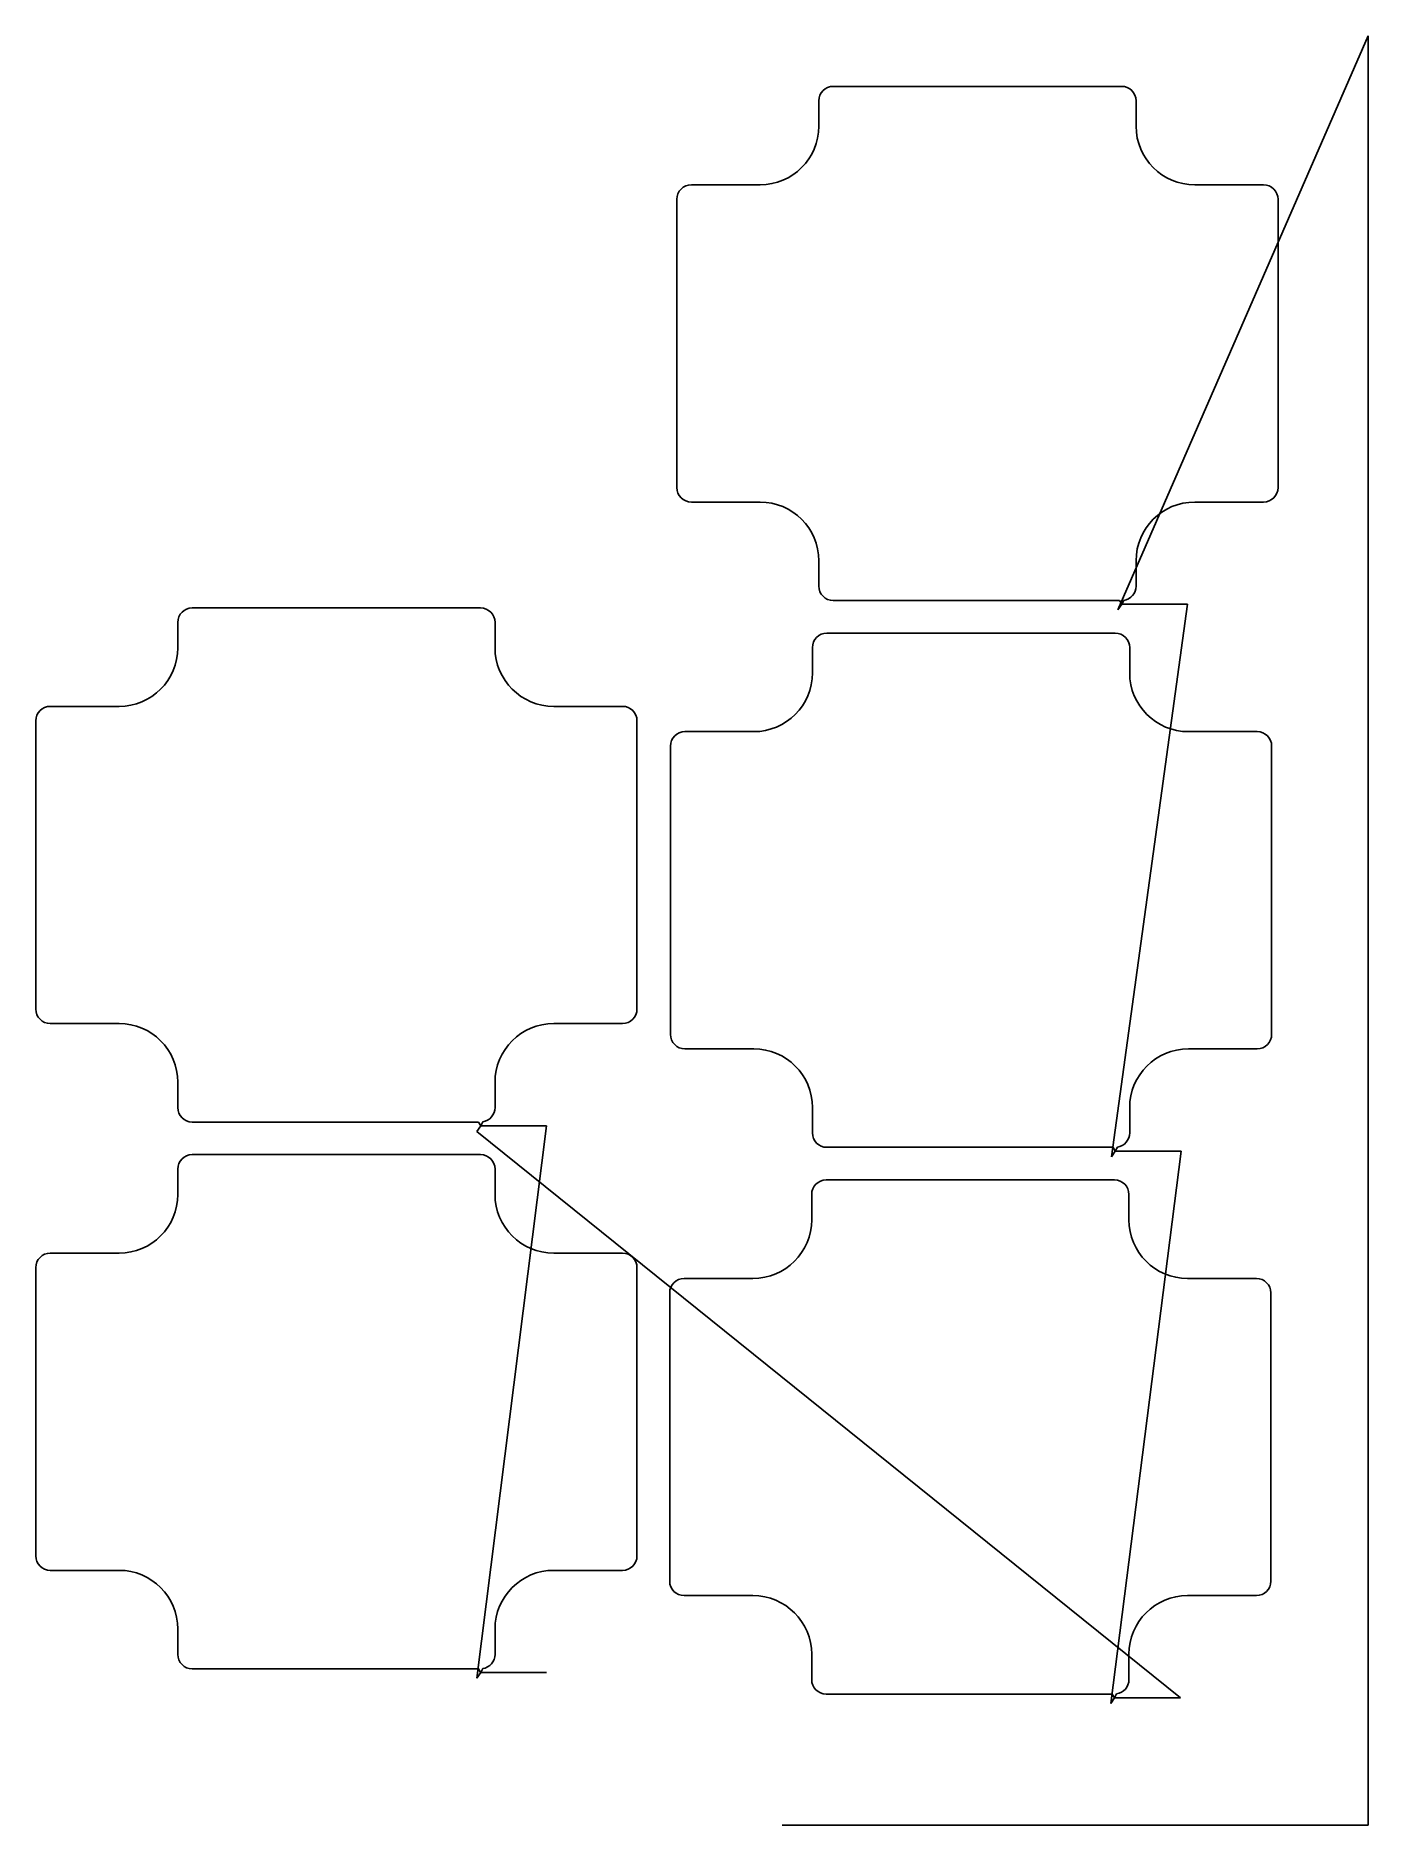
# Model space of a CAD drawing. Header units: metres. Extents: x 24 to 944, y 608 to 1844.
import ezdxf

# ---------------------------------------------------------------- set-up
doc = ezdxf.new("R2010")
doc.units = ezdxf.units.M

msp = doc.modelspace()

# ---------------------------------------------------------------- linework, layer by layer
at = {"layer": 'TOOL_0'}
for p, q in [((770.756, 1447.414), (943.579, 1843.859)), ((943.579, 1843.859), (943.579, 1842.859)), ((943.579, 1842.859), (943.579, 1843.859)), ((943.579, 1843.859), (943.579, 1842.859)), ((943.579, 1842.859), (943.579, 608.391)), ((574.338, 1808.945), (773.338, 1808.945)), ((564.338, 1781.445), (564.338, 1798.945)), ((783.338, 1798.945), (783.338, 1781.445)), ((466.338, 1531.945), (466.338, 1730.945)), ((476.338, 1740.945), (523.838, 1740.945)), ((823.838, 1740.945), (871.338, 1740.945)), ((881.338, 1730.945), (881.338, 1531.945)), ((523.838, 1521.945), (476.338, 1521.945)), ((871.338, 1521.945), (823.838, 1521.945)), ((564.338, 1463.945), (564.338, 1481.445)), ((783.338, 1481.445), (783.338, 1463.945)), ((131.818, 1448.881), (330.818, 1448.881)), ((771.836, 1453.945), (574.338, 1453.945)), ((766.34, 1069.895), (818.873, 1451.403)), ((773.433, 1451.403), (770.756, 1447.414)), ((773.432, 1451.403), (771.836, 1453.945)), ((818.873, 1451.403), (773.432, 1451.403)), ((774.834, 1454.057), (773.433, 1451.403)), ((121.818, 1421.381), (121.818, 1438.881)), ((340.818, 1438.881), (340.818, 1421.381)), ((559.922, 1403.926), (559.922, 1421.426)), ((569.922, 1431.426), (768.922, 1431.426)), ((778.922, 1421.426), (778.922, 1403.926)), ((33.818, 1380.881), (81.318, 1380.881)), ((381.318, 1380.881), (428.818, 1380.881)), ((23.818, 1171.881), (23.818, 1370.881)), ((438.818, 1370.881), (438.818, 1171.881)), ((471.922, 1363.426), (519.422, 1363.426)), ((819.422, 1363.426), (866.922, 1363.426)), ((461.922, 1154.426), (461.922, 1353.426)), ((876.922, 1353.426), (876.922, 1154.426)), ((81.318, 1161.881), (33.818, 1161.881)), ((428.818, 1161.881), (381.318, 1161.881)), ((519.422, 1144.426), (471.922, 1144.426)), ((866.922, 1144.426), (819.422, 1144.426)), ((121.818, 1103.881), (121.818, 1121.381)), ((340.818, 1121.381), (340.818, 1103.881)), ((559.922, 1086.426), (559.922, 1103.926)), ((778.922, 1103.926), (778.922, 1086.426)), ((329.316, 1093.881), (131.818, 1093.881)), ((328.235, 709.831), (376.354, 1091.339)), ((330.913, 1091.34), (328.236, 1087.351)), ((328.236, 1087.351), (813.937, 696.365)), ((330.912, 1091.339), (329.316, 1093.881)), ((376.354, 1091.339), (330.912, 1091.339)), ((332.314, 1093.994), (330.913, 1091.34)), ((767.42, 1076.426), (569.922, 1076.426)), ((769.016, 1073.884), (767.42, 1076.426)), ((770.418, 1076.538), (769.017, 1073.884)), ((131.817, 1071.362), (330.817, 1071.362)), ((765.82, 692.376), (814.457, 1073.884)), ((769.017, 1073.884), (766.34, 1069.895)), ((814.457, 1073.884), (769.016, 1073.884)), ((121.817, 1043.862), (121.817, 1061.362)), ((340.817, 1061.362), (340.817, 1043.862)), ((569.402, 1053.907), (768.402, 1053.907)), ((559.402, 1026.407), (559.402, 1043.907)), ((778.402, 1043.907), (778.402, 1026.407)), ((33.817, 1003.362), (81.317, 1003.362)), ((381.317, 1003.362), (428.817, 1003.362)), ((23.817, 794.362), (23.817, 993.362)), ((438.817, 993.362), (438.817, 794.362)), ((471.402, 985.907), (518.902, 985.907)), ((818.902, 985.907), (866.402, 985.907)), ((461.402, 776.907), (461.402, 975.907)), ((876.402, 975.907), (876.402, 776.907)), ((81.317, 784.362), (33.817, 784.362)), ((428.817, 784.362), (381.317, 784.362)), ((518.902, 766.907), (471.402, 766.907)), ((866.402, 766.907), (818.902, 766.907)), ((121.817, 726.362), (121.817, 743.862)), ((340.817, 743.862), (340.817, 726.362)), ((559.402, 708.907), (559.402, 726.407)), ((778.402, 726.407), (778.402, 708.907)), ((329.315, 716.362), (131.817, 716.362)), ((330.912, 713.82), (328.235, 709.831)), ((330.911, 713.82), (329.315, 716.362)), ((376.353, 713.82), (330.911, 713.82)), ((332.313, 716.474), (330.912, 713.82)), ((766.9, 698.907), (569.402, 698.907)), ((768.497, 696.365), (765.82, 692.376)), ((768.496, 696.365), (766.9, 698.907)), ((813.937, 696.365), (768.496, 696.365)), ((769.898, 699.019), (768.497, 696.365)), ((539.926, 608.391), (538.926, 608.391)), ((943.579, 608.391), (539.926, 608.391))]:
    msp.add_line(p, q, dxfattribs=at)
for centre, radius, start, end in [((574.338, 1798.945), 10, 90, 180), ((773.338, 1798.945), 10, 0, 90), ((523.838, 1781.445), 40.5, 270, 0), ((823.838, 1781.445), 40.5, 180, 270), ((476.338, 1730.945), 10, 90, 180), ((871.338, 1730.945), 10, 0, 90), ((476.338, 1531.945), 10, 180, 270), ((523.838, 1481.445), 40.5, 0, 90), ((823.838, 1481.445), 40.5, 90, 180), ((871.338, 1531.945), 10, 270, 0), ((574.338, 1463.945), 10, 180, 270), ((773.338, 1463.945), 10, 278.603289, 0), ((131.818, 1438.881), 10, 90, 180), ((330.818, 1438.881), 10, 0, 90), ((81.318, 1421.381), 40.5, 270, 0), ((381.318, 1421.381), 40.5, 180, 270), ((569.922, 1421.426), 10, 90, 180), ((768.922, 1421.426), 10, 0, 90), ((519.422, 1403.926), 40.5, 270, 0), ((819.422, 1403.926), 40.5, 180, 270), ((33.818, 1370.881), 10, 90, 180), ((428.818, 1370.881), 10, 0, 90), ((471.922, 1353.426), 10, 90, 180), ((866.922, 1353.426), 10, 0, 90), ((33.818, 1171.881), 10, 180, 270), ((81.318, 1121.381), 40.5, 0, 90), ((381.318, 1121.381), 40.5, 90, 180), ((428.818, 1171.881), 10, 270, 0), ((471.922, 1154.426), 10, 180, 270), ((866.922, 1154.426), 10, 270, 0), ((519.422, 1103.926), 40.5, 0, 90), ((819.422, 1103.926), 40.5, 90, 180), ((131.818, 1103.881), 10, 180, 270), ((330.818, 1103.881), 10, 278.604146, 0), ((569.922, 1086.426), 10, 180, 270), ((768.922, 1086.426), 10, 278.603289, 0), ((131.817, 1061.362), 10, 90, 180), ((330.817, 1061.362), 10, 0, 90), ((569.402, 1043.907), 10, 90, 180), ((768.402, 1043.907), 10, 0, 90), ((81.317, 1043.862), 40.5, 270, 0), ((381.317, 1043.862), 40.5, 180, 270), ((518.902, 1026.407), 40.5, 270, 0), ((818.902, 1026.407), 40.5, 180, 270), ((33.817, 993.362), 10, 90, 180), ((428.817, 993.362), 10, 0, 90), ((471.402, 975.907), 10, 90, 180), ((866.402, 975.907), 10, 0, 90), ((33.817, 794.362), 10, 180, 270), ((428.817, 794.362), 10, 270, 0), ((81.317, 743.862), 40.5, 0, 90), ((381.317, 743.862), 40.5, 90, 180), ((471.402, 776.907), 10, 180, 270), ((518.902, 726.407), 40.5, 0, 90), ((818.902, 726.407), 40.5, 90, 180), ((866.402, 776.907), 10, 270, 0), ((131.817, 726.362), 10, 180, 270), ((330.817, 726.362), 10, 278.603289, 0), ((569.402, 708.907), 10, 180, 270), ((768.402, 708.907), 10, 278.603289, 0)]:
    msp.add_arc(centre, radius, start, end, dxfattribs=at)

doc.saveas('drawing.dxf')
